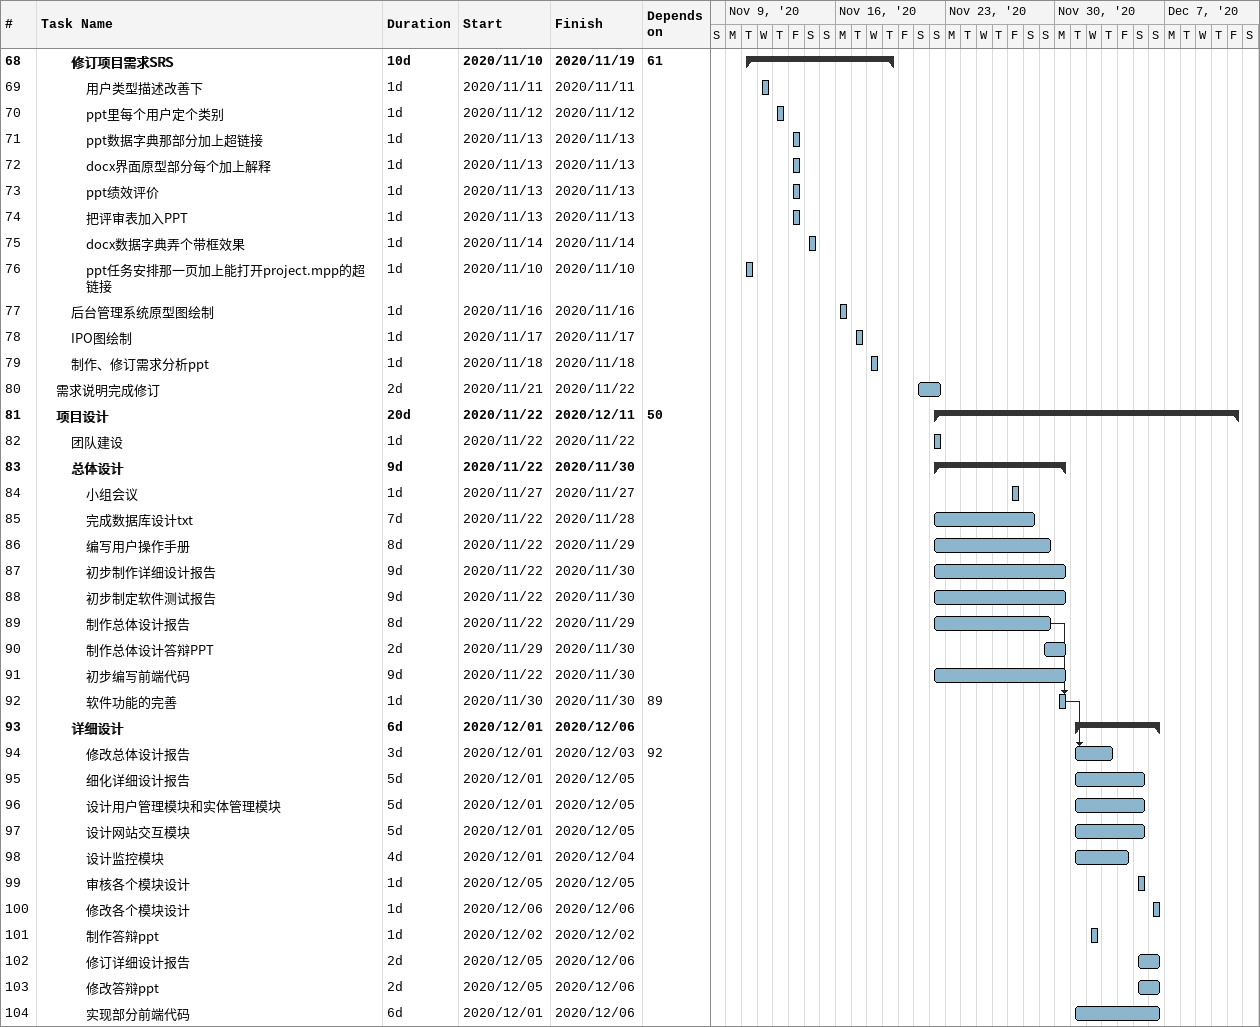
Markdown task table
| ID | Level | Task | Duration | Start | Finish | Predecessors |
|---|---|---|---|---|---|---|
| 68 | 3 | **修订项目需求SRS** | 10d | 2020-11-10 | 2020-11-19 | 61 |
| 69 | 4 | 用户类型描述改善下 | 1d | 2020-11-11 | 2020-11-11 |  |
| 70 | 4 | ppt里每个用户定个类别 | 1d | 2020-11-12 | 2020-11-12 |  |
| 71 | 4 | ppt数据字典那部分加上超链接 | 1d | 2020-11-13 | 2020-11-13 |  |
| 72 | 4 | docx界面原型部分每个加上解释 | 1d | 2020-11-13 | 2020-11-13 |  |
| 73 | 4 | ppt绩效评价 | 1d | 2020-11-13 | 2020-11-13 |  |
| 74 | 4 | 把评审表加入PPT | 1d | 2020-11-13 | 2020-11-13 |  |
| 75 | 4 | docx数据字典弄个带框效果 | 1d | 2020-11-14 | 2020-11-14 |  |
| 76 | 4 | ppt任务安排那一页加上能打开project.mpp的超链接 | 1d | 2020-11-10 | 2020-11-10 |  |
| 77 | 3 | 后台管理系统原型图绘制 | 1d | 2020-11-16 | 2020-11-16 |  |
| 78 | 3 | IPO图绘制 | 1d | 2020-11-17 | 2020-11-17 |  |
| 79 | 3 | 制作、修订需求分析ppt | 1d | 2020-11-18 | 2020-11-18 |  |
| 80 | 2 | 需求说明完成修订 | 2d | 2020-11-21 | 2020-11-22 |  |
| 81 | 2 | **项目设计** | 20d | 2020-11-22 | 2020-12-11 | 50 |
| 82 | 3 | 团队建设 | 1d | 2020-11-22 | 2020-11-22 |  |
| 83 | 3 | **总体设计** | 9d | 2020-11-22 | 2020-11-30 |  |
| 84 | 4 | 小组会议 | 1d | 2020-11-27 | 2020-11-27 |  |
| 85 | 4 | 完成数据库设计txt | 7d | 2020-11-22 | 2020-11-28 |  |
| 86 | 4 | 编写用户操作手册 | 8d | 2020-11-22 | 2020-11-29 |  |
| 87 | 4 | 初步制作详细设计报告 | 9d | 2020-11-22 | 2020-11-30 |  |
| 88 | 4 | 初步制定软件测试报告 | 9d | 2020-11-22 | 2020-11-30 |  |
| 89 | 4 | 制作总体设计报告 | 8d | 2020-11-22 | 2020-11-29 |  |
| 90 | 4 | 制作总体设计答辩PPT | 2d | 2020-11-29 | 2020-11-30 |  |
| 91 | 4 | 初步编写前端代码 | 9d | 2020-11-22 | 2020-11-30 |  |
| 92 | 4 | 软件功能的完善 | 1d | 2020-11-30 | 2020-11-30 | 89 |
| 93 | 3 | **详细设计** | 6d | 2020-12-01 | 2020-12-06 |  |
| 94 | 4 | 修改总体设计报告 | 3d | 2020-12-01 | 2020-12-03 | 92 |
| 95 | 4 | 细化详细设计报告 | 5d | 2020-12-01 | 2020-12-05 |  |
| 96 | 4 | 设计用户管理模块和实体管理模块 | 5d | 2020-12-01 | 2020-12-05 |  |
| 97 | 4 | 设计网站交互模块 | 5d | 2020-12-01 | 2020-12-05 |  |
| 98 | 4 | 设计监控模块 | 4d | 2020-12-01 | 2020-12-04 |  |
| 99 | 4 | 审核各个模块设计 | 1d | 2020-12-05 | 2020-12-05 |  |
| 100 | 4 | 修改各个模块设计 | 1d | 2020-12-06 | 2020-12-06 |  |
| 101 | 4 | 制作答辩ppt | 1d | 2020-12-02 | 2020-12-02 |  |
| 102 | 4 | 修订详细设计报告 | 2d | 2020-12-05 | 2020-12-06 |  |
| 103 | 4 | 修改答辩ppt | 2d | 2020-12-05 | 2020-12-06 |  |
| 104 | 4 | 实现部分前端代码 | 6d | 2020-12-01 | 2020-12-06 |  |
